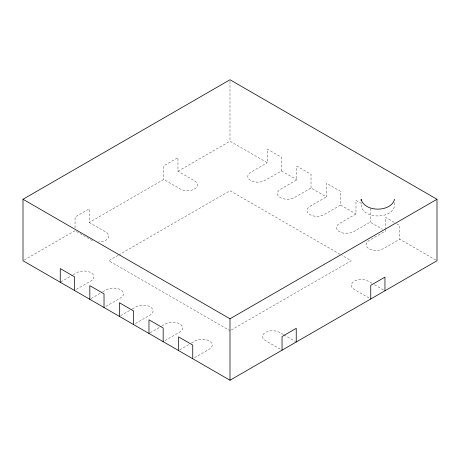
<?xml version="1.0" encoding="UTF-8"?>
<svg xmlns="http://www.w3.org/2000/svg" width="460" height="460" viewBox="0 0 460 460"><rect width="100%" height="100%" fill="white"/><g stroke="black" fill="none" stroke-linecap="round" stroke-linejoin="round"><path stroke-width="0.34" stroke-dasharray="2.3 1.72" d="M24.242 260.015L75.043 230.684L91.603 240.246A10.04 5.796 0 0 0 92.592 240.747M75.043 227.953L75.043 217.022L89.24 208.828L89.24 222.49L163.76 179.463L180.32 189.025A10.04 5.796 0 0 0 194.517 189.025A10.04 5.796 0 0 0 194.517 180.832L177.957 171.269L177.957 157.613L163.76 165.807L163.76 179.463M177.957 171.269L230 141.22L267.26 162.731L267.26 149.074L281.457 157.268L281.457 170.93L264.897 180.487A10.04 5.796 0 0 1 250.7 180.487A10.04 5.796 0 0 1 250.7 172.293L267.26 162.731M60.875 281.888L72.525 275.161M73.14 274.81L76.82 272.682A10.04 5.796 0 0 1 91.017 272.682A10.04 5.796 0 0 1 91.017 280.876L75.681 289.731M118.082 255.346L108.755 260.734L230 330.728M118.703 254.989L230 190.733L341.297 254.989M91.057 298.609L102.097 292.232M102.712 291.881L106.392 289.754A10.04 5.796 0 0 1 120.583 289.754A10.04 5.796 0 0 1 120.583 297.948L104.638 307.159M311.023 188.002L311.023 174.34L296.832 166.146L296.832 179.808L280.272 189.365A10.04 5.796 0 0 0 280.272 197.564A10.04 5.796 0 0 0 294.463 197.564L311.023 188.002L326.404 196.88L326.404 183.218L340.596 191.417L340.596 205.074L324.035 214.636A10.04 5.796 0 0 1 309.844 214.636A10.04 5.796 0 0 1 309.844 206.442L326.404 196.88M120.629 315.681L131.669 309.31M132.284 308.953L135.964 306.826A10.04 5.796 0 0 1 150.155 306.826A10.04 5.796 0 0 1 150.155 315.025L134.826 323.874M150.202 332.752L161.242 326.381M161.857 326.025L165.537 323.903A10.04 5.796 0 0 1 179.728 323.903A10.04 5.796 0 0 1 179.728 332.097L164.392 340.946M361.531 203.498L355.977 200.295L355.977 213.952L339.417 223.514A10.04 5.796 0 0 0 339.417 231.708A10.04 5.796 0 0 0 353.608 231.708L370.168 222.145L382.473 229.247M179.774 349.824L188.974 344.517M191.423 343.097L195.103 340.975A10.04 5.796 0 0 1 209.3 340.975A10.04 5.796 0 0 1 209.3 349.169L193.965 358.024M231.242 330.016L351.244 260.734L341.918 255.346M435.758 260.015L399.74 239.217L383.18 248.779A10.04 5.796 0 0 1 368.983 248.779A10.04 5.796 0 0 1 368.983 240.586L385.543 231.023L385.543 229.661M394.185 222.352L385.543 217.367L385.543 228.976M396.652 223.778L399.74 225.561L399.74 239.217M281.457 170.93L296.832 179.808M340.596 205.074L355.977 213.952M372.077 283.343L368.397 281.221A10.04 5.796 0 0 0 354.2 281.221A10.04 5.796 0 0 0 354.2 289.415L369.535 298.264M374.526 284.763L384.341 290.427M89.24 222.49L105.8 232.047A10.04 5.796 0 0 1 107.973 238.366A10.04 5.796 0 0 1 98.704 241.943M283.36 334.564L279.68 332.436A10.04 5.796 0 0 0 265.483 332.436A10.04 5.796 0 0 0 265.483 340.636L280.818 349.485M283.975 334.914L295.625 341.642M394.588 202.682C396.675 220.374 359.041 220.374 361.129 202.682M370.168 208.489L370.168 222.145M230 81.19L230 141.22"/><path stroke-width="0.69" d="M394.588 199.266C391.201 212.411 364.516 212.411 361.129 199.266L361.129 200.635M23 199.266L230 79.758L437 199.266L437 260.734L230 380.242L23 260.734L23 199.266L230 318.78L437 199.266M384.957 290.777L384.957 277.121L370.76 285.315L370.76 298.977M296.24 341.998L296.24 328.342L282.043 336.536L282.043 350.192M230 318.78L230 380.242M192.74 358.731L192.74 345.069L178.543 336.875L178.543 350.537M163.168 341.659L163.168 327.997L148.977 319.803L148.977 333.46M133.595 324.582L133.595 310.925L119.404 302.732L119.404 316.388M104.023 307.51L104.023 293.854L89.832 285.66L89.832 299.316M74.457 290.438L74.457 276.782L60.26 268.582L60.26 282.244"/></g></svg>
